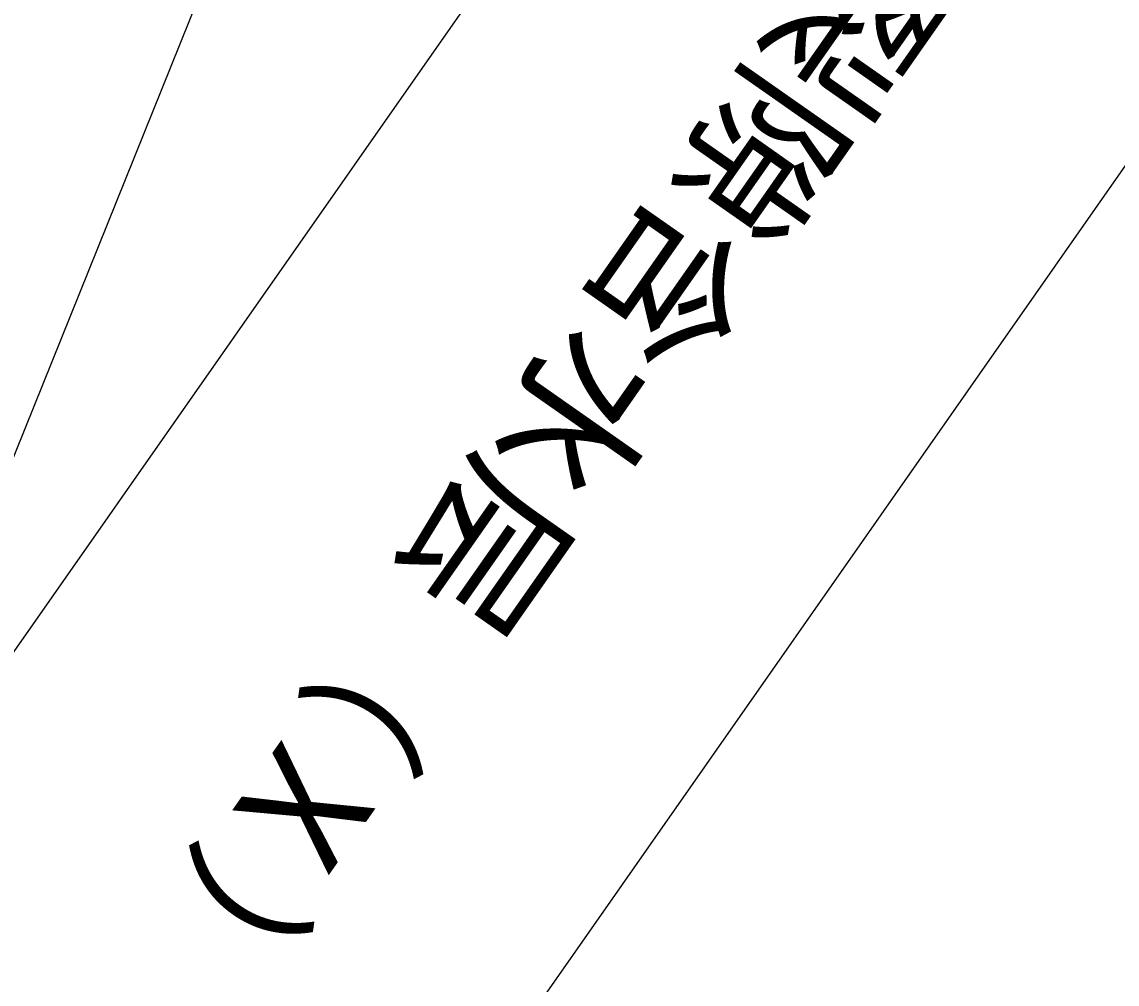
# Model space of a CAD drawing. Header units: inches. Extents: x 36473197 to 36486087, y 3899343 to 3911260.
# Drawn here: x 36473891.68 to 36473933.28, y 3905990.37 to 3906026.89 of the extents above; entities that cross this region are included whole.
import ezdxf

# ---------------------------------------------------------------- set-up
doc = ezdxf.new("R2010")
doc.units = ezdxf.units.IN
doc.header["$MEASUREMENT"] = 0
doc.layers.get('0').update_dxf_attribs({"lineweight": 0})
doc.layers.add('图例区', color=7, linetype='Continuous', lineweight=0)
doc.layers.add('综合柱状', color=7, linetype='Continuous', lineweight=0)
doc.styles.add('@Batang', font='simfang.ttf')
doc.styles.add('宋体', font='SIMSUN.TTC')

msp = doc.modelspace()

# ---------------------------------------------------------------- linework, layer by layer
at = {"lineweight": 15}
for p, q in [((36474692.086, 3907146.501), (36473761.116, 3905816.983)), ((36473884.035, 3905992.218), (36473909.205, 3906054.619))]:
    msp.add_line(p, q, dxfattribs=at)
at = {"lineweight": 15, "flags": 128}
msp.add_lwpolyline([(36474728.284, 3907156.353), (36473780.775, 3905803.217)], dxfattribs=at)

# ---------------------------------------------------------------- texts
at = {"layer": '图例区', "insert": (36474258.841, 3906868.629), "char_height": 4.5, "width": 7.51239, "attachment_point": 1, "rotation": 324.9991, "style": '宋体'}
msp.add_mtext('中\\P\\P\\P\\P\\P\\P\\P\\P\\P\\P\\P\\P\\P\\P\\P\\P\\P\\P\\P\\P\\P\\P\\P\\P\\P\\P\\P\\P\\P\\P\\P\\P\\P\\P\\P\\P\\P\\P\\P\\P\\P\\P\\P\\P\\P\\P\\P\\P\\P\\P\\P\\P\\P\\P\\P\\P\\P\\P\\P\\P\\P\\P\\P生\\P\\P\\P\\P\\P\\P\\P\\P\\P\\P\\P\\P\\P\\P\\P\\P\\P\\P\\P\\P\\P\\P\\P\\P\\P\\P\\P\\P\\P\\P\\P\\P\\P\\P\\P\\P\\P\\P\\P\\P\\P\\P\\P\\P\\P\\P\\P\\P\\P\\P\\P\\P\\P\\P\\P\\P\\P\\P\\P\\P\\P\\P\\P\\P\\P\\P\\P\\P\\P\\P\\P\\P\\P\\P\\P\\P\\P\\P\\P\\P界\\P', dxfattribs=at)
at = {"layer": '综合柱状', "style": '@Batang'}
msp.add_text('直罗组砂岩裂隙含水层（Ⅹ）', height=4.42434, rotation=234.9991, dxfattribs=at).set_placement((36473940.406, 3906055.146))

doc.saveas('drawing.dxf')
